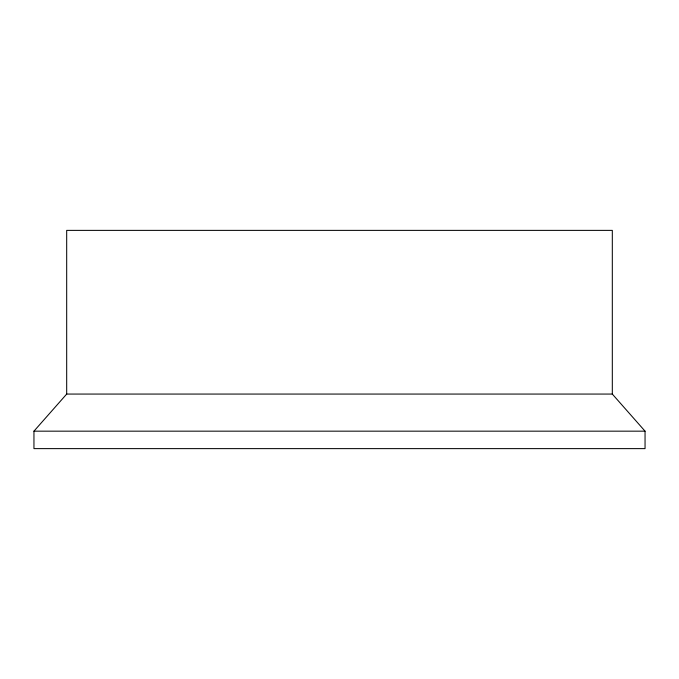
<?xml version="1.0" encoding="UTF-8"?>
<svg xmlns="http://www.w3.org/2000/svg" width="679" height="679" viewBox="0 0 679 679"><rect width="100%" height="100%" fill="white"/><g stroke="black" fill="none" stroke-linecap="round" stroke-linejoin="round"><path stroke-width="1.02" d="M33.95 431.165L66.686 394.066L66.686 230.376L612.314 230.376L612.314 394.066L645.05 431.165L645.05 448.624L33.95 448.624L33.95 431.165L645.05 431.165M66.686 394.066L612.314 394.066"/></g></svg>
